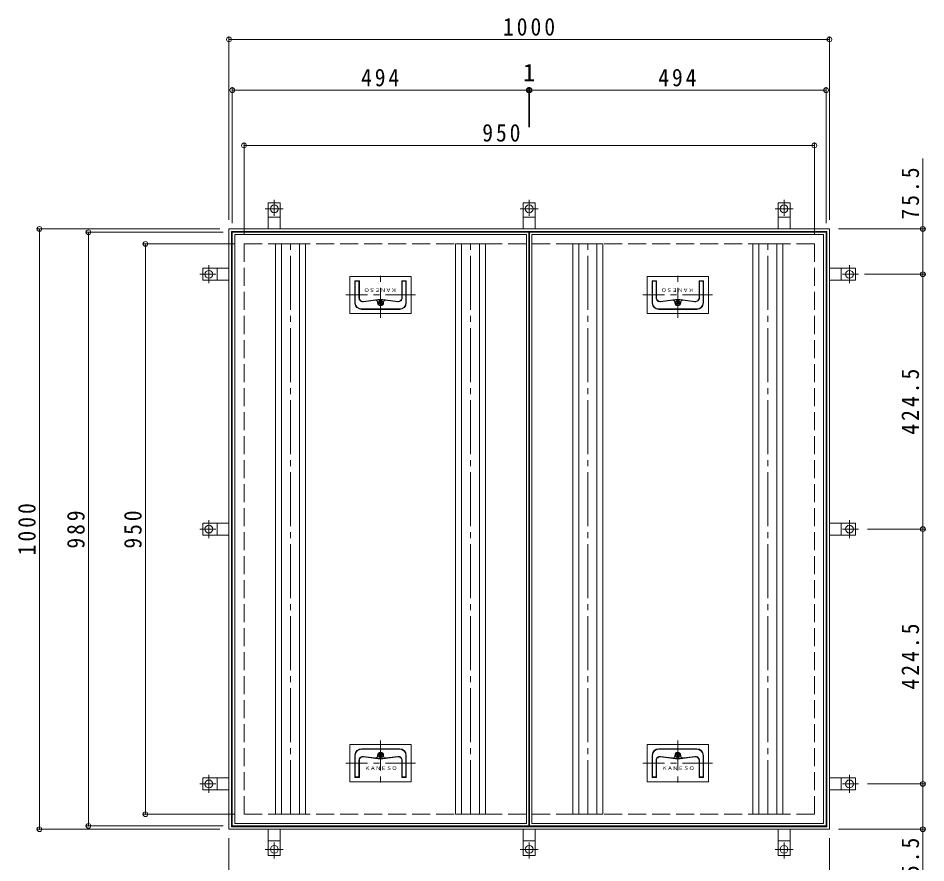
# Model space of a CAD drawing. Units: millimetres, scale not verified. Extents: x -1759 to 1848, y -1364 to 1218.
# Drawn here: x -1759 to -247, y -438 to 969 of the extents above; entities that cross this region are included whole.
import ezdxf
from ezdxf.enums import TextEntityAlignment as Align

# ---------------------------------------------------------------- set-up
doc = ezdxf.new("R2010")
doc.units = ezdxf.units.MM
doc.header["$LTSCALE"] = 10
doc.header["$PDMODE"] = 32
doc.header["$PDSIZE"] = 8
for name, pattern in [('CHAIN1', [8, 5, -1, 1, -1]), ('CHAIN2', [12, 9, -1, 1, -1]), ('DASHED3', [4, 3, -1])]:
    doc.linetypes.add(name, pattern=pattern)
for name, color, linetype, lineweight in [('C-0_通り芯', 7, 'CHAIN2', 9), ('C-1_ピット', 2, 'Continuous', 9), ('C-2_蓋', 3, 'Continuous', 9), ('C-4_寸法', 7, 'Continuous', 9)]:
    doc.layers.add(name, color=color, linetype=linetype, lineweight=lineweight)
doc.layers.add('C-F', color=2, linetype='Continuous')
doc.styles.add('ＭＳ ゴシック', font='')
doc.styles.get('ＭＳ ゴシック').set_extended_font_data('MS Gothic')

msp = doc.modelspace()

# ---------------------------------------------------------------- linework, layer by layer
at = {"layer": 'C-0_通り芯'}
for p, q in [((-1305.61, -357.3), (-1305.61, 592.7)), ((-1005.61, -357.3), (-1005.61, 592.7)), ((-810.61, -357.3), (-810.61, 592.7)), ((-510.61, -357.3), (-510.61, 592.7))]:
    msp.add_line(p, q, dxfattribs=at)
at = {"layer": 'C-1_ピット', "linetype": 'CHAIN1'}
for p, q in [((-1332.61, 639.7), (-1332.61, 666.2)), ((-908.11, 639.7), (-908.11, 666.2)), ((-483.61, 639.7), (-483.61, 666.2)), ((-1347.61, 651.2), (-1317.61, 651.2)), ((-923.11, 651.2), (-893.11, 651.2)), ((-498.61, 651.2), (-468.61, 651.2)), ((-1441.61, 527.2), (-1441.61, 557.2)), ((-374.61, 557.2), (-374.61, 527.2)), ((-1430.11, 542.2), (-1456.61, 542.2)), ((-386.11, 542.2), (-359.61, 542.2)), ((-1441.61, 102.7), (-1441.61, 132.7)), ((-374.61, 132.7), (-374.61, 102.7)), ((-1430.11, 117.7), (-1456.61, 117.7)), ((-386.11, 117.7), (-359.61, 117.7)), ((-1441.61, -321.8), (-1441.61, -291.8)), ((-374.61, -291.8), (-374.61, -321.8)), ((-1430.11, -306.8), (-1456.61, -306.8)), ((-386.11, -306.8), (-359.61, -306.8)), ((-1332.61, -404.3), (-1332.61, -430.8)), ((-908.11, -404.3), (-908.11, -430.8)), ((-483.61, -404.3), (-483.61, -430.8)), ((-1317.61, -415.8), (-1347.61, -415.8)), ((-893.11, -415.8), (-923.11, -415.8)), ((-468.61, -415.8), (-498.61, -415.8))]:
    msp.add_line(p, q, dxfattribs=at)
at = {"layer": 'C-1_ピット'}
for p, q in [((-1342.61, 661.2), (-1322.61, 661.2)), ((-1342.61, 617.7), (-1342.61, 661.2)), ((-1322.61, 617.7), (-1322.61, 661.2)), ((-918.11, 661.2), (-898.11, 661.2)), ((-918.11, 617.7), (-918.11, 661.2)), ((-898.11, 617.7), (-898.11, 661.2)), ((-493.61, 661.2), (-473.61, 661.2)), ((-493.61, 617.7), (-493.61, 661.2)), ((-473.61, 617.7), (-473.61, 661.2)), ((-1342.61, 637.2), (-1322.61, 637.2)), ((-918.11, 637.2), (-898.11, 637.2)), ((-493.61, 637.2), (-473.61, 637.2)), ((-1404.11, 613.7), (-412.11, 613.7)), ((-1404.11, -378.3), (-1404.11, 613.7)), ((-412.11, -378.3), (-412.11, 613.7)), ((-408.11, -382.3), (-408.11, 617.7)), ((-1451.61, 532.2), (-1451.61, 552.2)), ((-1408.11, 552.2), (-1451.61, 552.2)), ((-1427.61, 532.2), (-1427.61, 552.2)), ((-408.11, 552.2), (-364.61, 552.2)), ((-388.61, 552.2), (-388.61, 532.2)), ((-364.61, 552.2), (-364.61, 532.2)), ((-1408.11, 532.2), (-1451.61, 532.2)), ((-408.11, 532.2), (-364.61, 532.2)), ((-1451.61, 107.7), (-1451.61, 127.7)), ((-1408.11, 127.7), (-1451.61, 127.7)), ((-1427.61, 107.7), (-1427.61, 127.7)), ((-408.11, 127.7), (-364.61, 127.7)), ((-388.61, 127.7), (-388.61, 107.7)), ((-364.61, 127.7), (-364.61, 107.7)), ((-1408.11, 107.7), (-1451.61, 107.7)), ((-408.11, 107.7), (-364.61, 107.7)), ((-1451.61, -316.8), (-1451.61, -296.8)), ((-1408.11, -296.8), (-1451.61, -296.8)), ((-1427.61, -316.8), (-1427.61, -296.8)), ((-408.11, -296.8), (-364.61, -296.8)), ((-388.61, -296.8), (-388.61, -316.8)), ((-364.61, -296.8), (-364.61, -316.8)), ((-1408.11, -316.8), (-1451.61, -316.8)), ((-408.11, -316.8), (-364.61, -316.8)), ((-412.11, -378.3), (-1404.11, -378.3)), ((-1342.61, -382.3), (-1342.61, -425.8)), ((-1322.61, -382.3), (-1322.61, -425.8)), ((-918.11, -382.3), (-918.11, -425.8)), ((-898.11, -382.3), (-898.11, -425.8)), ((-493.61, -382.3), (-493.61, -425.8)), ((-473.61, -382.3), (-473.61, -425.8)), ((-1322.61, -401.8), (-1342.61, -401.8)), ((-898.11, -401.8), (-918.11, -401.8)), ((-473.61, -401.8), (-493.61, -401.8)), ((-1322.61, -425.8), (-1342.61, -425.8)), ((-898.11, -425.8), (-918.11, -425.8)), ((-473.61, -425.8), (-493.61, -425.8))]:
    msp.add_line(p, q, dxfattribs=at)
at = {"layer": 'C-1_ピット', "linetype": 'DASHED3'}
msp.add_line((-433.11, -357.3), (-433.11, 592.7), dxfattribs=at)
at = {"layer": 'C-1_ピット'}
msp.add_lwpolyline([(-408.11, -382.3), (-1408.11, -382.3), (-1408.11, 617.7), (-408.11, 617.7)], dxfattribs=at)
at = {"layer": 'C-1_ピット', "linetype": 'DASHED3'}
msp.add_lwpolyline([(-433.11, -357.3), (-1383.11, -357.3), (-1383.11, 592.7), (-433.11, 592.7)], dxfattribs=at)
at = {"layer": 'C-1_ピット'}
for centre in [(-1332.61, 651.2), (-908.11, 651.2), (-483.61, 651.2), (-1441.61, 542.2), (-374.61, 542.2), (-1441.61, 117.7), (-374.61, 117.7), (-1441.61, -306.8), (-374.61, -306.8), (-1332.61, -415.8), (-908.11, -415.8), (-483.61, -415.8)]:
    msp.add_circle(centre, 6.5, dxfattribs=at)
at = {"layer": 'C-2_蓋'}
for p, q in [((-1402.61, 612.2), (-908.61, 612.2)), ((-1402.61, -376.8), (-1402.61, 612.2)), ((-1398.61, 608.2), (-912.61, 608.2)), ((-1398.61, -372.8), (-1398.61, 608.2)), ((-912.61, -372.8), (-912.61, 608.2)), ((-908.61, -376.8), (-908.61, 612.2)), ((-907.61, 612.2), (-413.61, 612.2)), ((-907.61, -376.8), (-907.61, 612.2)), ((-903.61, 608.2), (-417.61, 608.2)), ((-903.61, -372.8), (-903.61, 608.2)), ((-417.61, -372.8), (-417.61, 608.2)), ((-413.61, -376.8), (-413.61, 612.2)), ((-1330.61, 592.7), (-1280.61, 592.7)), ((-1330.61, -357.3), (-1330.61, 592.7)), ((-1320.61, -357.3), (-1320.61, 592.7)), ((-1290.61, -357.3), (-1290.61, 592.7)), ((-1280.61, -357.3), (-1280.61, 592.7)), ((-1030.61, -357.3), (-1030.61, 592.7)), ((-1030.61, 592.7), (-980.61, 592.7)), ((-1020.61, -357.3), (-1020.61, 592.7)), ((-990.61, -357.3), (-990.61, 592.7)), ((-980.61, -357.3), (-980.61, 592.7)), ((-835.61, 592.7), (-785.61, 592.7)), ((-835.61, -357.3), (-835.61, 592.7)), ((-825.61, -357.3), (-825.61, 592.7)), ((-795.61, -357.3), (-795.61, 592.7)), ((-785.61, -357.3), (-785.61, 592.7)), ((-535.61, -357.3), (-535.61, 592.7)), ((-535.61, 592.7), (-485.61, 592.7)), ((-525.61, -357.3), (-525.61, 592.7)), ((-495.61, -357.3), (-495.61, 592.7)), ((-485.61, -357.3), (-485.61, 592.7)), ((-1206.61, 538.7), (-1104.61, 538.7)), ((-1206.61, 538.7), (-1206.61, 476.7)), ((-1198.41, 531.3), (-1198.41, 494.7)), ((-1198.41, 531.3), (-1191.01, 531.3)), ((-1197.71, 530.6), (-1191.71, 530.6)), ((-1197.71, 530.6), (-1197.71, 494.7)), ((-1191.71, 530.6), (-1191.71, 503.01)), ((-1191.01, 531.3), (-1191.01, 503.01)), ((-1113.51, 530.6), (-1113.51, 494.7)), ((-1112.81, 531.3), (-1112.81, 494.7)), ((-1104.61, 538.7), (-1104.61, 476.7)), ((-711.61, 538.7), (-609.61, 538.7)), ((-711.61, 538.7), (-711.61, 476.7)), ((-703.41, 531.3), (-703.41, 494.7)), ((-703.41, 531.3), (-696.01, 531.3)), ((-702.71, 530.6), (-696.71, 530.6)), ((-702.71, 530.6), (-702.71, 494.7)), ((-696.71, 530.6), (-696.71, 503.01)), ((-696.01, 531.3), (-696.01, 503.01)), ((-618.51, 530.6), (-618.51, 494.7)), ((-617.81, 531.3), (-617.81, 494.7)), ((-609.61, 538.7), (-609.61, 476.7)), ((-1184.25, 497.06), (-1155.61, 500.7)), ((-1184.16, 496.37), (-1155.61, 500)), ((-1126.96, 497.06), (-1155.61, 500.7)), ((-1127.05, 496.37), (-1155.61, 500)), ((-689.25, 497.06), (-660.61, 500.7)), ((-689.16, 496.37), (-660.61, 500)), ((-631.96, 497.06), (-660.61, 500.7)), ((-632.05, 496.37), (-660.61, 500)), ((-1187.41, 484.4), (-1123.81, 484.4)), ((-1160.61, 495.96), (-1160.61, 494.7)), ((-1157.26, 494.9), (-1157.54, 494.81)), ((-1157.06, 495.52), (-1157.23, 495.75)), ((-1156.83, 493.57), (-1157.1, 493.48)), ((-1156.31, 493.19), (-1156.31, 492.9)), ((-1155.93, 496.34), (-1156.1, 496.57)), ((-1155.28, 496.34), (-1155.12, 496.57)), ((-1154.91, 493.19), (-1154.91, 492.9)), ((-1154.38, 493.57), (-1154.11, 493.48)), ((-1154.15, 495.52), (-1153.98, 495.75)), ((-1153.95, 494.9), (-1153.68, 494.81)), ((-1150.61, 495.96), (-1150.61, 494.7)), ((-692.41, 484.4), (-628.81, 484.4)), ((-665.61, 495.96), (-665.61, 494.7)), ((-662.26, 494.9), (-662.54, 494.81)), ((-662.06, 495.52), (-662.23, 495.75)), ((-661.83, 493.57), (-662.1, 493.48)), ((-661.31, 493.19), (-661.31, 492.9)), ((-660.93, 496.34), (-661.1, 496.57)), ((-660.28, 496.34), (-660.12, 496.57)), ((-659.91, 493.19), (-659.91, 492.9)), ((-659.38, 493.57), (-659.11, 493.48)), ((-659.15, 495.52), (-658.98, 495.75)), ((-658.95, 494.9), (-658.68, 494.81)), ((-655.61, 495.96), (-655.61, 494.7)), ((-1206.61, 476.7), (-1104.61, 476.7)), ((-1187.41, 483.7), (-1123.81, 483.7)), ((-711.61, 476.7), (-609.61, 476.7)), ((-692.41, 483.7), (-628.81, 483.7)), ((-1206.61, -303.3), (-1206.61, -241.3)), ((-1206.61, -241.3), (-1104.61, -241.3)), ((-1104.61, -303.3), (-1104.61, -241.3)), ((-711.61, -303.3), (-711.61, -241.3)), ((-711.61, -241.3), (-609.61, -241.3)), ((-609.61, -303.3), (-609.61, -241.3)), ((-1187.41, -248.3), (-1123.81, -248.3)), ((-1187.41, -249), (-1123.81, -249)), ((-692.41, -248.3), (-628.81, -248.3)), ((-692.41, -249), (-628.81, -249)), ((-1198.41, -295.9), (-1198.41, -259.3)), ((-1197.71, -295.2), (-1197.71, -259.3)), ((-1191.71, -295.2), (-1191.71, -267.61)), ((-1191.01, -295.9), (-1191.01, -267.61)), ((-1184.25, -261.66), (-1155.61, -265.3)), ((-1184.16, -260.96), (-1155.61, -264.59)), ((-1160.61, -260.55), (-1160.61, -259.3)), ((-1157.26, -259.5), (-1157.54, -259.41)), ((-1157.06, -260.11), (-1157.23, -260.34)), ((-1156.83, -258.16), (-1157.1, -258.08)), ((-1156.31, -257.78), (-1156.31, -257.5)), ((-1155.93, -260.93), (-1156.1, -261.17)), ((-1127.05, -260.96), (-1155.61, -264.59)), ((-1126.96, -261.66), (-1155.61, -265.3)), ((-1155.28, -260.93), (-1155.12, -261.17)), ((-1154.91, -257.78), (-1154.91, -257.5)), ((-1154.38, -258.16), (-1154.11, -258.08)), ((-1154.15, -260.11), (-1153.98, -260.34)), ((-1153.95, -259.5), (-1153.68, -259.41)), ((-1150.61, -260.55), (-1150.61, -259.3)), ((-1113.51, -295.2), (-1113.51, -259.3)), ((-1112.81, -295.9), (-1112.81, -259.3)), ((-703.41, -295.9), (-703.41, -259.3)), ((-702.71, -295.2), (-702.71, -259.3)), ((-696.71, -295.2), (-696.71, -267.61)), ((-696.01, -295.9), (-696.01, -267.61)), ((-689.25, -261.66), (-660.61, -265.3)), ((-689.16, -260.96), (-660.61, -264.59)), ((-665.61, -260.55), (-665.61, -259.3)), ((-662.26, -259.5), (-662.54, -259.41)), ((-662.06, -260.11), (-662.23, -260.34)), ((-661.83, -258.16), (-662.1, -258.08)), ((-661.31, -257.78), (-661.31, -257.5)), ((-660.93, -260.93), (-661.1, -261.17)), ((-632.05, -260.96), (-660.61, -264.59)), ((-631.96, -261.66), (-660.61, -265.3)), ((-660.28, -260.93), (-660.12, -261.17)), ((-659.91, -257.78), (-659.91, -257.5)), ((-659.38, -258.16), (-659.11, -258.08)), ((-659.15, -260.11), (-658.98, -260.34)), ((-658.95, -259.5), (-658.68, -259.41)), ((-655.61, -260.55), (-655.61, -259.3)), ((-618.51, -295.2), (-618.51, -259.3)), ((-617.81, -295.9), (-617.81, -259.3)), ((-1198.41, -295.9), (-1191.01, -295.9)), ((-1197.71, -295.2), (-1191.71, -295.2)), ((-703.41, -295.9), (-696.01, -295.9)), ((-702.71, -295.2), (-696.71, -295.2)), ((-1206.61, -303.3), (-1104.61, -303.3)), ((-711.61, -303.3), (-609.61, -303.3)), ((-1280.61, -357.3), (-1330.61, -357.3)), ((-980.61, -357.3), (-1030.61, -357.3)), ((-785.61, -357.3), (-835.61, -357.3)), ((-485.61, -357.3), (-535.61, -357.3)), ((-908.61, -376.8), (-1402.61, -376.8)), ((-912.61, -372.8), (-1398.61, -372.8)), ((-413.61, -376.8), (-907.61, -376.8)), ((-417.61, -372.8), (-903.61, -372.8))]:
    msp.add_line(p, q, dxfattribs=at)
at = {"layer": 'C-2_蓋', "linetype": 'CHAIN1'}
for p, q in [((-1155.61, 469.7), (-1155.61, 545.7)), ((-660.61, 469.7), (-660.61, 545.7)), ((-1097.61, 507.7), (-1213.61, 507.7)), ((-602.61, 507.7), (-718.61, 507.7)), ((-1155.61, -234.3), (-1155.61, -310.3)), ((-660.61, -234.3), (-660.61, -310.3)), ((-1097.61, -272.3), (-1213.61, -272.3)), ((-602.61, -272.3), (-718.61, -272.3))]:
    msp.add_line(p, q, dxfattribs=at)
at = {"layer": 'C-2_蓋'}
for points in [[(-1112.81, 531.3), (-1120.21, 531.3), (-1120.21, 503.01)], [(-1113.51, 530.6), (-1119.51, 530.6), (-1119.51, 503.01)], [(-617.81, 531.3), (-625.21, 531.3), (-625.21, 503.01)], [(-618.51, 530.6), (-624.51, 530.6), (-624.51, 503.01)], [(-1112.81, -295.9), (-1120.21, -295.9), (-1120.21, -267.61)], [(-1113.51, -295.2), (-1119.51, -295.2), (-1119.51, -267.61)], [(-617.81, -295.9), (-625.21, -295.9), (-625.21, -267.61)], [(-618.51, -295.2), (-624.51, -295.2), (-624.51, -267.61)]]:
    msp.add_lwpolyline(points, dxfattribs=at)
for centre in [(-1155.61, 494.7), (-660.61, 494.7), (-1155.61, -259.3), (-660.61, -259.3)]:
    msp.add_circle(centre, 4, dxfattribs=at)
for centre, radius, start, end in [((-1185.01, 503.01), 6.7, 182.68507, 277.24451), ((-1185.01, 503.01), 6, 180, 277.24451), ((-1163.61, 495.96), 3, 0, 97.24451), ((-1147.61, 495.96), 3, 82.75548, 180), ((-1126.21, 503.01), 6.7, 262.75548, 359.99998), ((-1126.21, 503.01), 6, 262.75548, 0), ((-690.01, 503.01), 6.7, 182.68507, 277.24451), ((-690.01, 503.01), 6, 180, 277.24451), ((-668.61, 495.96), 3, 0, 97.24451), ((-652.61, 495.96), 3, 82.75548, 180), ((-631.21, 503.01), 6.7, 262.75548, 359.99998), ((-631.21, 503.01), 6, 262.75548, 0), ((-1187.41, 494.7), 11, 184.00093, 270), ((-1187.41, 494.7), 10.3, 182.13802, 269.99998), ((-1155.61, 494.7), 5, 180, 0), ((-1157.32, 494.15), 0.7, 108, 198), ((-1157.32, 494.15), 0.7, 198, 288), ((-1156.67, 496.16), 0.7, 126, 216), ((-1157.39, 495.28), 0.4, 288, 35.99998), ((-1156.67, 496.16), 0.7, 36, 126), ((-1156.71, 493.19), 0.4, 0, 107.99998), ((-1155.61, 492.9), 0.7, 180, 270), ((-1155.61, 496.57), 0.4, 216, 323.99998), ((-1155.61, 492.9), 0.7, 270, 0), ((-1154.55, 496.16), 0.7, 54, 144), ((-1154.51, 493.19), 0.4, 72, 179.99998), ((-1153.83, 495.28), 0.4, 144, 251.99998), ((-1154.55, 496.16), 0.7, 324, 54), ((-1153.9, 494.15), 0.7, 251.99998, 342), ((-1153.9, 494.15), 0.7, 342, 72), ((-1123.81, 494.7), 10.3, 269.99998, 359.99998), ((-1123.81, 494.7), 11, 270, 0), ((-692.41, 494.7), 11, 184.00093, 270), ((-692.41, 494.7), 10.3, 182.13802, 269.99998), ((-660.61, 494.7), 5, 180, 0), ((-662.32, 494.15), 0.7, 108, 198), ((-662.32, 494.15), 0.7, 198, 288), ((-661.67, 496.16), 0.7, 126, 216), ((-662.39, 495.28), 0.4, 288, 35.99998), ((-661.67, 496.16), 0.7, 36, 126), ((-661.71, 493.19), 0.4, 0, 107.99998), ((-660.61, 492.9), 0.7, 180, 270), ((-660.61, 496.57), 0.4, 216, 323.99998), ((-660.61, 492.9), 0.7, 270, 0), ((-659.55, 496.16), 0.7, 54, 144), ((-659.51, 493.19), 0.4, 72, 179.99998), ((-658.83, 495.28), 0.4, 144, 251.99998), ((-659.55, 496.16), 0.7, 324, 54), ((-658.9, 494.15), 0.7, 251.99998, 342), ((-658.9, 494.15), 0.7, 342, 72), ((-628.81, 494.7), 10.3, 269.99998, 359.99998), ((-628.81, 494.7), 11, 270, 0), ((-1187.41, -259.3), 11, 90, 175.99907), ((-1187.41, -259.3), 10.3, 90.00002, 177.86198), ((-1155.61, -259.3), 5, 0, 180), ((-1155.61, -257.5), 0.7, 90, 180), ((-1155.61, -257.5), 0.7, 0, 90), ((-1123.81, -259.3), 11, 0, 90), ((-1123.81, -259.3), 10.3, 0.00002, 90.00002), ((-692.41, -259.3), 11, 90, 175.99907), ((-692.41, -259.3), 10.3, 90.00002, 177.86198), ((-660.61, -259.3), 5, 0, 180), ((-660.61, -257.5), 0.7, 90, 180), ((-660.61, -257.5), 0.7, 0, 90), ((-628.81, -259.3), 11, 0, 90), ((-628.81, -259.3), 10.3, 0.00002, 90.00002), ((-1185.01, -267.61), 6.7, 82.75549, 177.31493), ((-1185.01, -267.61), 6, 82.75549, 180), ((-1163.61, -260.55), 3, 262.75549, 0), ((-1157.32, -258.74), 0.7, 162, 252), ((-1157.32, -258.74), 0.7, 72, 162), ((-1156.67, -260.75), 0.7, 144, 234), ((-1157.39, -259.88), 0.4, 324.00002, 72), ((-1156.67, -260.75), 0.7, 234, 324), ((-1156.71, -257.78), 0.4, 252.00002, 0), ((-1155.61, -261.17), 0.4, 36.00002, 144), ((-1154.55, -260.75), 0.7, 216, 306), ((-1154.51, -257.78), 0.4, 180.00002, 288), ((-1153.83, -259.88), 0.4, 108.00002, 216), ((-1154.55, -260.75), 0.7, 306, 36), ((-1153.9, -258.74), 0.7, 18, 108.00002), ((-1153.9, -258.74), 0.7, 288, 18), ((-1147.61, -260.55), 3, 180, 277.24452), ((-1126.21, -267.61), 6.7, 0.00002, 97.24452), ((-1126.21, -267.61), 6, 0, 97.24452), ((-690.01, -267.61), 6.7, 82.75549, 177.31493), ((-690.01, -267.61), 6, 82.75549, 180), ((-668.61, -260.55), 3, 262.75549, 0), ((-662.32, -258.74), 0.7, 162, 252), ((-662.32, -258.74), 0.7, 72, 162), ((-661.67, -260.75), 0.7, 144, 234), ((-662.39, -259.88), 0.4, 324.00002, 72), ((-661.67, -260.75), 0.7, 234, 324), ((-661.71, -257.78), 0.4, 252.00002, 0), ((-660.61, -261.17), 0.4, 36.00002, 144), ((-659.55, -260.75), 0.7, 216, 306), ((-659.51, -257.78), 0.4, 180.00002, 288), ((-658.83, -259.88), 0.4, 108.00002, 216), ((-659.55, -260.75), 0.7, 306, 36), ((-658.9, -258.74), 0.7, 18, 108.00002), ((-658.9, -258.74), 0.7, 288, 18), ((-652.61, -260.55), 3, 180, 277.24452), ((-631.21, -267.61), 6.7, 0.00002, 97.24452), ((-631.21, -267.61), 6, 0, 97.24452)]:
    msp.add_arc(centre, radius, start, end, dxfattribs=at)
at = {"layer": 'C-4_寸法'}
for p, q in [((-1408.11, 632.7), (-1408.11, 938.43)), ((-408.11, 632.7), (-408.11, 938.43)), ((-1408.11, 933.43), (-408.11, 933.43)), ((-1402.61, 627.2), (-1402.61, 853.9)), ((-1402.61, 848.9), (-908.61, 848.9)), ((-908.61, 787.25), (-908.61, 853.9)), ((-907.61, 787.25), (-907.61, 853.9)), ((-413.61, 627.2), (-413.61, 853.9)), ((-1383.11, 607.7), (-1383.11, 761.88)), ((-1383.11, 756.88), (-433.11, 756.88)), ((-433.11, 607.7), (-433.11, 761.88)), ((-252.41, 617.7), (-252.41, 735.13)), ((-1423.11, 617.7), (-1728.84, 617.7)), ((-1723.84, -382.3), (-1723.84, 617.7)), ((-1417.61, 612.2), (-1647.23, 612.2)), ((-1642.23, -376.8), (-1642.23, 612.2)), ((-393.11, 617.7), (-247.41, 617.7)), ((-252.41, 542.2), (-252.41, 617.7)), ((-1398.11, 592.7), (-1552.29, 592.7)), ((-1547.29, -357.3), (-1547.29, 592.7)), ((-349.61, 542.2), (-247.41, 542.2)), ((-252.41, 117.7), (-252.41, 542.2)), ((-344.61, 117.7), (-247.41, 117.7)), ((-344.61, -306.8), (-247.41, -306.8)), ((-1398.11, -357.3), (-1552.29, -357.3)), ((-1417.61, -376.8), (-1647.23, -376.8)), ((-1423.11, -382.3), (-1728.84, -382.3)), ((-393.11, -382.3), (-247.41, -382.3)), ((-252.41, -382.3), (-252.41, -501.2)), ((-1408.11, -397.3), (-1408.11, -607.46)), ((-408.11, -397.3), (-408.11, -607.46))]:
    msp.add_line(p, q, dxfattribs=at)
for points in [[(-908.61, 848.9), (-907.61, 848.9), (-413.61, 848.9)], [(-252.41, -382.3), (-252.41, -306.8), (-252.41, 117.7)]]:
    msp.add_lwpolyline(points, dxfattribs=at)
for p in [(-1408.11, 933.43), (-408.11, 933.43), (-1402.61, 848.9), (-908.61, 848.9), (-907.61, 848.9), (-413.61, 848.9), (-1383.11, 756.88), (-433.11, 756.88), (-1723.84, 617.7), (-252.41, 617.7), (-1642.23, 612.2), (-1547.29, 592.7), (-252.41, 542.2), (-252.41, 117.7), (-252.41, -306.8), (-1547.29, -357.3), (-1642.23, -376.8), (-1723.84, -382.3), (-252.41, -382.3)]:
    msp.add_point(p, dxfattribs=at)

# ---------------------------------------------------------------- texts
at = {"layer": 'C-4_寸法', "color": 2, "style": 'ＭＳ ゴシック'}
msp.add_text('1', height=29.33, dxfattribs=at).set_placement((-918.11, 854.9), align=Align.BOTTOM_LEFT)
at = {"layer": 'C-4_寸法', "color": 2, "char_height": 29.33, "attachment_point": 7, "style": 'ＭＳ ゴシック'}
for s, insert in [('\\T1.28;\\W0.9;1000', (-951.86, 939.43)), ('\\T1.27;\\W0.9;494', (-1188.11, 854.9)), ('\\T1.27;\\W0.9;494', (-693.11, 854.9)), ('\\T1.27;\\W0.9;950', (-986.22, 762.88))]:
    msp.add_mtext(s, dxfattribs=dict(at, insert=insert))
at = {"layer": 'C-4_寸法', "color": 2, "char_height": 29.33, "attachment_point": 7, "rotation": 90, "style": 'ＭＳ ゴシック'}
for s, insert in [('\\T1.28;\\W0.9;75.5', (-258.41, 633.26)), ('\\T1.28;\\W0.9;424.5', (-258.41, 274.95)), ('\\T1.28;\\W0.9;1000', (-1729.84, 73.95)), ('\\T1.27;\\W0.9;989', (-1648.23, 85.2)), ('\\T1.27;\\W0.9;950', (-1553.29, 85.2)), ('\\T1.28;\\W0.9;424.5', (-258.41, -149.55)), ('\\T1.28;\\W0.9;75.5', (-258.41, -483.36))]:
    msp.add_mtext(s, dxfattribs=dict(at, insert=insert))
at = {"layer": 'C-F', "style": 'ＭＳ ゴシック', "width": 1.1}
for p in [(-1129.11, 520.7), (-634.11, 520.7)]:
    msp.add_text('ＫＡＮＥＳＯ', height=5.865, rotation=180, dxfattribs=at).set_placement(p, align=Align.BOTTOM_LEFT)
for p in [(-1182.11, -285.3), (-687.11, -285.3)]:
    msp.add_text('ＫＡＮＥＳＯ', height=5.865, dxfattribs=at).set_placement(p, align=Align.BOTTOM_LEFT)

doc.saveas('drawing.dxf')
